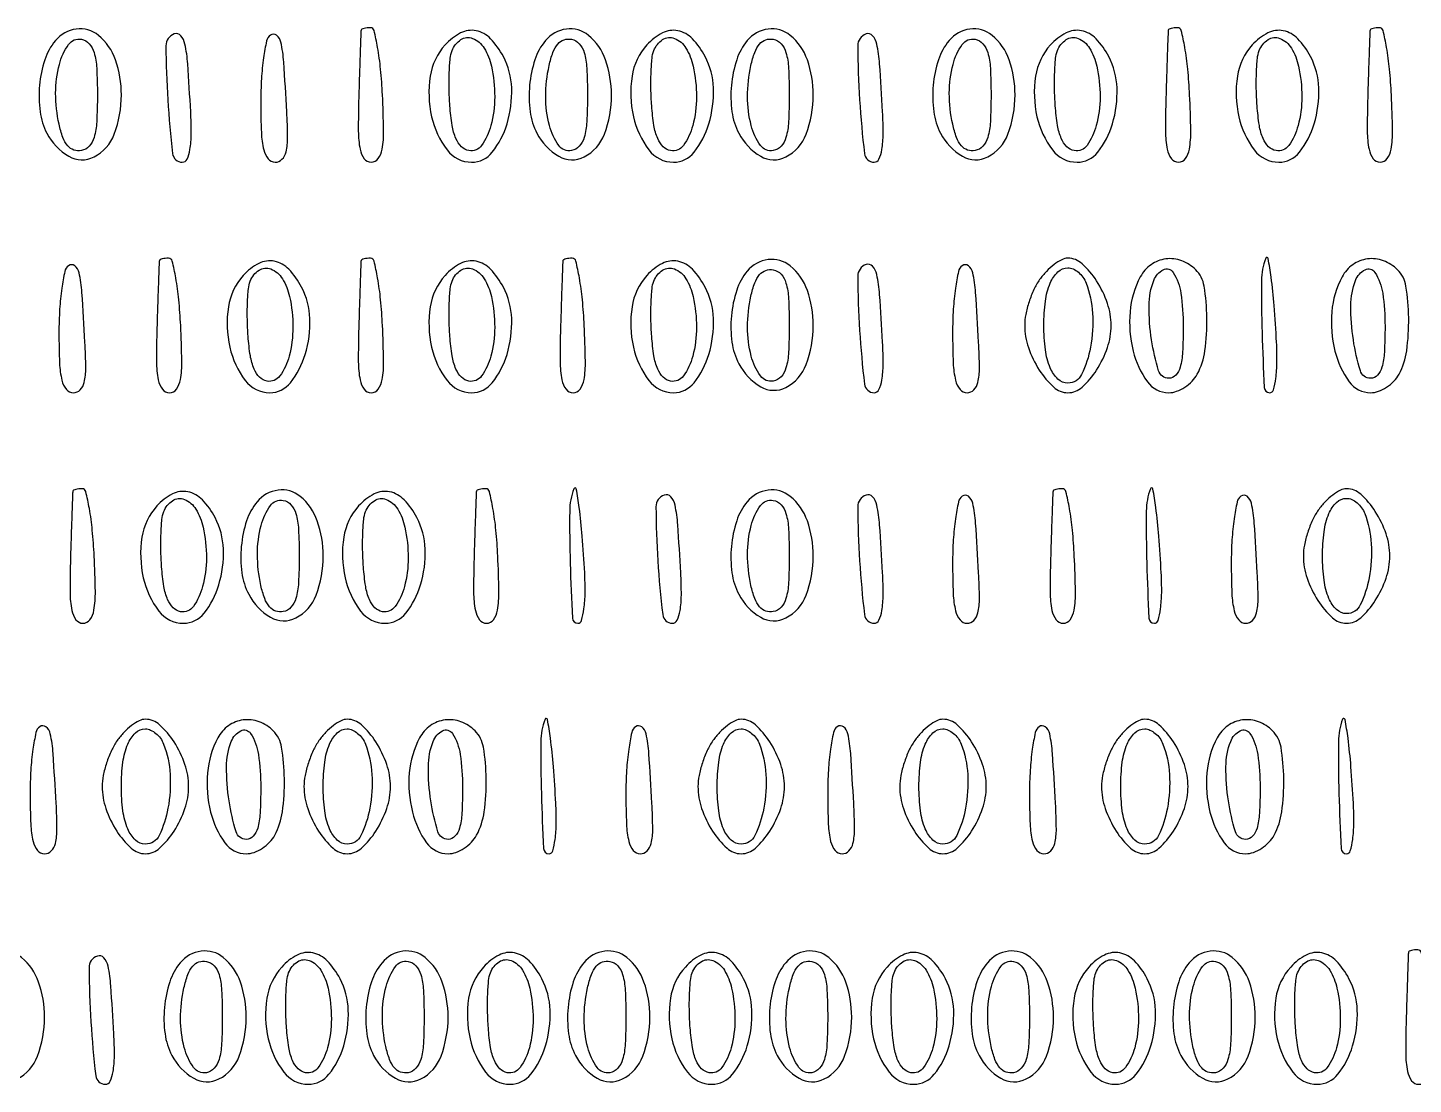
# Model space of a CAD drawing. Extents: x 3 to 461, y 1 to 447.
# Drawn here: x 167.3 to 311.4, y 1 to 111 of the extents above; entities that cross this region are included whole.
import ezdxf

# ---------------------------------------------------------------- set-up
doc = ezdxf.new("R2010")
doc.units = 0

msp = doc.modelspace()

# ---------------------------------------------------------------- linework, layer by layer
for points in [[(170.128383, 109.654692, 0.094502), (169.029005, 107.662605, 0.056296), (168.480181, 105.001153, 0.055896), (168.537255, 102.255785, 0.087426), (169.249263, 100.008858, 0.141095), (171.527863, 97.619235, 0.256504), (174.150066, 97.549324, 0.186428), (176.262851, 99.926188, 0.089745), (177, 104, 0.083882), (176.383884, 107.646661, 0.137736), (174.606715, 110.197571, 0.207897), (172.303572, 110.856354, 0.188878)], [(174.5, 104, -0.012749), (174.428621, 101.201057, -0.057027), (174.159655, 99.585016, -0.114121), (173.64899, 98.663679, -0.163219), (172.841682, 98.208027, -0.130598), (172.06031, 98.262399, -0.134895), (171.420073, 98.69794, -0.089246), (170.910571, 99.573055, -0.033266), (170.512227, 100.944332, -0.053417), (170.157413, 104.172515, -0.065138), (170.543156, 107.185079, -0.089595), (171.507853, 109.254832, -0.294654), (172.841682, 109.791973, -0.163219), (173.64899, 109.336321, -0.114121), (174.159655, 108.414984, -0.057027), (174.428621, 106.798943, -0.012749)], [(182.5, 110.346807, 0.322756), (181.629225, 109.118613, 0.013709), (181.826833, 103.488755, 0.013518), (182.329002, 97.895218, 0.380316), (183.335327, 96.999378, 0.293132), (183.829433, 97.315913, 0.066457), (184.135998, 98.313894, 0.040687), (184.271923, 99.928477, 0.014401), (184.211239, 102.249378, 0.003469), (183.902462, 107.233127, 0.034877), (183.614867, 109.295715, 0.129863), (183.175309, 110.168494, 0.302673)], [(192.5, 110.224355, 0.184699), (192.107947, 109.624161, 0.017745), (191.79375, 107.876306, 0.020716), (191.572865, 105.69568, 0.014882), (191.5, 103.248177, 0.009975), (191.56348, 100.066693, 0.048945), (191.809934, 98.288372, 0.111046), (192.273479, 97.344973, 0.227219), (193, 96.997555, 0.202174), (193.708203, 97.296787, 0.137198), (194.133048, 98.07564, 0.058818), (194.296213, 99.56433, 0.011652), (194.211239, 102.249378, 0.003302), (193.892537, 107.421329, 0.035821), (193.601458, 109.49047, 0.175802), (193.149353, 110.212521, 0.334226)], [(201.948969, 110.75, 0.041225), (201.925395, 110.552751, 0.000213), (201.854482, 108.590464, 0.000953), (201.778922, 106.355126, 0.000604), (201.698969, 103.749453, 0.008385), (201.654197, 100.223465, 0.046603), (201.837795, 98.340736, 0.113805), (202.271336, 97.361997, 0.235737), (203, 96.9972, 0.240193), (203.728644, 97.367617, 0.11645), (204.143782, 98.357314, 0.045576), (204.287215, 100.286166, 0.007631), (204.167941, 103.997747, 0.012277), (203.97449, 106.682188, 0.020043), (203.663779, 108.943088, 0.014965), (203.294937, 110.703073, 0.34652), (202.917941, 111, 0.025607), (202.562603, 110.98179, 0.037541), (202.254655, 110.926563, 0.042043), (202.026543, 110.846759, 0.241769)], [(210.688493, 109.208283, 0.146573), (209.136518, 105.949737, 0.094226), (209.281883, 101.735413, 0.106996), (210.895251, 98.268519, 0.234686), (213.448984, 97, 0.229487), (215.59742, 98.040897, 0.094441), (217.130897, 100.98537, 0.08186), (217.613628, 104.722252, 0.112064), (216.750737, 107.991142, 0.070025), (215.423297, 109.846215, 0.154137), (213.912836, 110.679258, 0.170459), (212.30555, 110.453521, 0.089746)], [(215.5, 107, -0.054125), (215.846857, 103.802643, -0.06511), (215.454802, 100.806647, -0.088961), (214.488179, 98.740628, -0.293799), (213.158318, 98.202959, -0.150415), (212.3844, 98.611687, -0.097019), (211.813491, 99.459076, -0.060694), (211.421332, 100.832132, -0.021306), (211.186912, 102.873031, -0.013057), (211.106103, 104.642233, -0.014399), (211.121982, 106.356317, -0.013886), (211.218065, 107.813788, -0.068308), (211.405527, 108.614404, -0.156254), (212.323686, 109.758186, -0.244706), (213.551104, 109.886804, -0.164407), (214.752888, 108.871529, -0.081989)], [(221.128383, 109.654692, 0.094502), (220.029005, 107.662605, 0.056296), (219.480181, 105.001153, 0.055896), (219.537255, 102.255785, 0.087426), (220.249263, 100.008858, 0.141095), (222.527863, 97.619235, 0.256504), (225.150066, 97.549324, 0.186428), (227.262851, 99.926188, 0.089745), (228, 104, 0.083882), (227.383884, 107.646661, 0.137736), (225.606715, 110.197571, 0.207897), (223.303572, 110.856354, 0.188878)], [(225.5, 104, -0.012749), (225.428621, 101.201057, -0.057027), (225.159655, 99.585016, -0.114121), (224.64899, 98.663679, -0.163219), (223.841682, 98.208027, -0.294654), (222.507853, 98.745168, -0.089595), (221.543156, 100.814921, -0.065138), (221.157413, 103.827485, -0.053417), (221.512227, 107.055668, -0.033266), (221.910571, 108.426945, -0.089246), (222.420073, 109.30206, -0.134895), (223.06031, 109.737601, -0.130598), (223.841682, 109.791973, -0.163219), (224.64899, 109.336321, -0.114121), (225.159655, 108.414984, -0.057027), (225.428621, 106.798943, -0.012749)], [(231.688493, 109.208283, 0.146573), (230.136518, 105.949737, 0.094226), (230.281883, 101.735413, 0.106996), (231.895251, 98.268519, 0.234686), (234.448984, 97, 0.229487), (236.59742, 98.040897, 0.094441), (238.130897, 100.98537, 0.08186), (238.613628, 104.722252, 0.112064), (237.750737, 107.991142, 0.070025), (236.423297, 109.846215, 0.154137), (234.912836, 110.679258, 0.170459), (233.30555, 110.453521, 0.089746)], [(236.5, 107, -0.054125), (236.846857, 103.802643, -0.06511), (236.454802, 100.806647, -0.088961), (235.488179, 98.740628, -0.293799), (234.158318, 98.202959, -0.150415), (233.3844, 98.611687, -0.097019), (232.813491, 99.459076, -0.060694), (232.421332, 100.832132, -0.021306), (232.186912, 102.873031, -0.013057), (232.106103, 104.642233, -0.014399), (232.121982, 106.356317, -0.013886), (232.218065, 107.813788, -0.068308), (232.405527, 108.614404, -0.156254), (233.323686, 109.758186, -0.244706), (234.551104, 109.886804, -0.164407), (235.752888, 108.871529, -0.081989)], [(242.128383, 109.654692, 0.094502), (241.029005, 107.662605, 0.056296), (240.480181, 105.001153, 0.055896), (240.537255, 102.255785, 0.087426), (241.249263, 100.008858, 0.141095), (243.527863, 97.619235, 0.256504), (246.150066, 97.549324, 0.186428), (248.262851, 99.926188, 0.089745), (249, 104, 0.083882), (248.383884, 107.646661, 0.137736), (246.606715, 110.197571, 0.207897), (244.303572, 110.856354, 0.188878)], [(246.5, 104, -0.012749), (246.428621, 101.201057, -0.057027), (246.159655, 99.585016, -0.114121), (245.64899, 98.663679, -0.163219), (244.841682, 98.208027, -0.294654), (243.507853, 98.745168, -0.089595), (242.543156, 100.814921, -0.065138), (242.157413, 103.827485, -0.053417), (242.512227, 107.055668, -0.033266), (242.910571, 108.426945, -0.089246), (243.420073, 109.30206, -0.134895), (244.06031, 109.737601, -0.130598), (244.841682, 109.791973, -0.163219), (245.64899, 109.336321, -0.114121), (246.159655, 108.414984, -0.057027), (246.428621, 106.798943, -0.012749)], [(254.5, 110.346807, 0.322756), (253.629225, 109.118613, 0.013709), (253.826833, 103.488755, 0.013518), (254.329002, 97.895218, 0.380316), (255.335327, 96.999378, 0.293132), (255.829433, 97.315913, 0.066457), (256.135998, 98.313894, 0.040687), (256.271923, 99.928477, 0.014401), (256.211239, 102.249378, 0.003469), (255.902462, 107.233127, 0.034877), (255.614867, 109.295715, 0.129863), (255.175309, 110.168494, 0.302673)], [(263.128383, 109.654692, 0.094502), (262.029005, 107.662605, 0.056296), (261.480181, 105.001153, 0.055896), (261.537255, 102.255785, 0.087426), (262.249263, 100.008858, 0.141095), (264.527863, 97.619235, 0.256504), (267.150066, 97.549324, 0.186428), (269.262851, 99.926188, 0.089745), (270, 104, 0.083882), (269.383884, 107.646661, 0.137736), (267.606715, 110.197571, 0.207897), (265.303572, 110.856354, 0.188878)], [(267.5, 104, -0.012749), (267.428621, 101.201057, -0.057027), (267.159655, 99.585016, -0.114121), (266.64899, 98.663679, -0.163219), (265.841682, 98.208027, -0.130598), (265.06031, 98.262399, -0.134895), (264.420073, 98.69794, -0.089246), (263.910571, 99.573055, -0.033266), (263.512227, 100.944332, -0.053417), (263.157413, 104.172515, -0.065138), (263.543156, 107.185079, -0.089595), (264.507853, 109.254832, -0.294654), (265.841682, 109.791973, -0.163219), (266.64899, 109.336321, -0.114121), (267.159655, 108.414984, -0.057027), (267.428621, 106.798943, -0.012749)], [(273.688493, 109.208283, 0.146573), (272.136518, 105.949737, 0.094226), (272.281883, 101.735413, 0.106996), (273.895251, 98.268519, 0.234686), (276.448984, 97, 0.229487), (278.59742, 98.040897, 0.094441), (280.130897, 100.98537, 0.08186), (280.613628, 104.722252, 0.112064), (279.750737, 107.991142, 0.070025), (278.423297, 109.846215, 0.154137), (276.912836, 110.679258, 0.170459), (275.30555, 110.453521, 0.089746)], [(278.5, 107, -0.054125), (278.846857, 103.802643, -0.06511), (278.454802, 100.806647, -0.088961), (277.488179, 98.740628, -0.293799), (276.158318, 98.202959, -0.150415), (275.3844, 98.611687, -0.097019), (274.813491, 99.459076, -0.060694), (274.421332, 100.832132, -0.021306), (274.186912, 102.873031, -0.013057), (274.106103, 104.642233, -0.014399), (274.121982, 106.356317, -0.013886), (274.218065, 107.813788, -0.068308), (274.405527, 108.614404, -0.156254), (275.323686, 109.758186, -0.244706), (276.551104, 109.886804, -0.164407), (277.752888, 108.871529, -0.081989)], [(285.948969, 110.75, 0.041225), (285.925395, 110.552751, 0.000213), (285.854482, 108.590464, 0.000953), (285.778922, 106.355126, 0.000604), (285.698969, 103.749453, 0.008385), (285.654197, 100.223465, 0.046603), (285.837795, 98.340736, 0.113805), (286.271336, 97.361997, 0.235737), (287, 96.9972, 0.240193), (287.728644, 97.367617, 0.11645), (288.143782, 98.357314, 0.045576), (288.287215, 100.286166, 0.007631), (288.167941, 103.997747, 0.012277), (287.97449, 106.682188, 0.020043), (287.663779, 108.943088, 0.014965), (287.294937, 110.703073, 0.34652), (286.917941, 111, 0.025607), (286.562603, 110.98179, 0.037541), (286.254655, 110.926563, 0.042043), (286.026543, 110.846759, 0.241769)], [(294.688493, 109.208283, 0.146573), (293.136518, 105.949737, 0.094226), (293.281883, 101.735413, 0.106996), (294.895251, 98.268519, 0.234686), (297.448984, 97, 0.229487), (299.59742, 98.040897, 0.094441), (301.130897, 100.98537, 0.08186), (301.613628, 104.722252, 0.112064), (300.750737, 107.991142, 0.070025), (299.423297, 109.846215, 0.154137), (297.912836, 110.679258, 0.170459), (296.30555, 110.453521, 0.089746)], [(299.5, 107, -0.054125), (299.846857, 103.802643, -0.06511), (299.454802, 100.806647, -0.088961), (298.488179, 98.740628, -0.293799), (297.158318, 98.202959, -0.150415), (296.3844, 98.611687, -0.097019), (295.813491, 99.459076, -0.060694), (295.421332, 100.832132, -0.021306), (295.186912, 102.873031, -0.013057), (295.106103, 104.642233, -0.014399), (295.121982, 106.356317, -0.013886), (295.218065, 107.813788, -0.068308), (295.405527, 108.614404, -0.156254), (296.323686, 109.758186, -0.244706), (297.551104, 109.886804, -0.164407), (298.752888, 108.871529, -0.081989)], [(306.948969, 110.75, 0.041225), (306.925395, 110.552751, 0.000213), (306.854482, 108.590464, 0.000953), (306.778922, 106.355126, 0.000604), (306.698969, 103.749453, 0.008385), (306.654197, 100.223465, 0.046603), (306.837795, 98.340736, 0.113805), (307.271336, 97.361997, 0.235737), (308, 96.9972, 0.240193), (308.728644, 97.367617, 0.11645), (309.143782, 98.357314, 0.045576), (309.287215, 100.286166, 0.007631), (309.167941, 103.997747, 0.012277), (308.97449, 106.682188, 0.020043), (308.663779, 108.943088, 0.014965), (308.294937, 110.703073, 0.34652), (307.917941, 111, 0.025607), (307.562603, 110.98179, 0.037541), (307.254655, 110.926563, 0.042043), (307.026543, 110.846759, 0.241769)], [(180.948969, 86.75, 0.041225), (180.925395, 86.552751, 0.000213), (180.854482, 84.590464, 0.000953), (180.778922, 82.355126, 0.000604), (180.698969, 79.749453, 0.008385), (180.654197, 76.223465, 0.046603), (180.837795, 74.340736, 0.113805), (181.271336, 73.361997, 0.235737), (182, 72.9972, 0.240193), (182.728644, 73.367617, 0.11645), (183.143782, 74.357314, 0.045576), (183.287215, 76.286166, 0.007631), (183.167941, 79.997747, 0.012277), (182.97449, 82.682188, 0.020043), (182.663779, 84.943088, 0.014965), (182.294937, 86.703073, 0.34652), (181.917941, 87, 0.025607), (181.562603, 86.98179, 0.037541), (181.254655, 86.926563, 0.042043), (181.026543, 86.846759, 0.241769)], [(189.688493, 85.208283, 0.146573), (188.136518, 81.949737, 0.094226), (188.281883, 77.735413, 0.106996), (189.895251, 74.268519, 0.234686), (192.448984, 73, 0.229487), (194.59742, 74.040897, 0.094441), (196.130897, 76.98537, 0.08186), (196.613628, 80.722252, 0.112064), (195.750737, 83.991142, 0.070025), (194.423297, 85.846215, 0.154137), (192.912836, 86.679258, 0.170459), (191.30555, 86.453521, 0.089746)], [(201.948969, 86.75, 0.041225), (201.925395, 86.552751, 0.000213), (201.854482, 84.590464, 0.000953), (201.778922, 82.355126, 0.000604), (201.698969, 79.749453, 0.008385), (201.654197, 76.223465, 0.046603), (201.837795, 74.340736, 0.113805), (202.271336, 73.361997, 0.235737), (203, 72.9972, 0.240193), (203.728644, 73.367617, 0.11645), (204.143782, 74.357314, 0.045576), (204.287215, 76.286166, 0.007631), (204.167941, 79.997747, 0.012277), (203.97449, 82.682188, 0.020043), (203.663779, 84.943088, 0.014965), (203.294937, 86.703073, 0.34652), (202.917941, 87, 0.025607), (202.562603, 86.98179, 0.037541), (202.254655, 86.926563, 0.042043), (202.026543, 86.846759, 0.241769)], [(210.688493, 85.208283, 0.146573), (209.136518, 81.949737, 0.094226), (209.281883, 77.735413, 0.106996), (210.895251, 74.268519, 0.234686), (213.448984, 73, 0.229487), (215.59742, 74.040897, 0.094441), (217.130897, 76.98537, 0.08186), (217.613628, 80.722252, 0.112064), (216.750737, 83.991142, 0.070025), (215.423297, 85.846215, 0.154137), (213.912836, 86.679258, 0.170459), (212.30555, 86.453521, 0.089746)], [(222.948969, 86.75, 0.041225), (222.925395, 86.552751, 0.000213), (222.854482, 84.590464, 0.000953), (222.778922, 82.355126, 0.000604), (222.698969, 79.749453, 0.008385), (222.654197, 76.223465, 0.046603), (222.837795, 74.340736, 0.113805), (223.271336, 73.361997, 0.235737), (224, 72.9972, 0.240193), (224.728644, 73.367617, 0.11645), (225.143782, 74.357314, 0.045576), (225.287215, 76.286166, 0.007631), (225.167941, 79.997747, 0.012277), (224.97449, 82.682188, 0.020043), (224.663779, 84.943088, 0.014965), (224.294937, 86.703073, 0.34652), (223.917941, 87, 0.025607), (223.562603, 86.98179, 0.037541), (223.254655, 86.926563, 0.042043), (223.026543, 86.846759, 0.241769)], [(231.688493, 85.208283, 0.146573), (230.136518, 81.949737, 0.094226), (230.281883, 77.735413, 0.106996), (231.895251, 74.268519, 0.234686), (234.448984, 73, 0.229487), (236.59742, 74.040897, 0.094441), (238.130897, 76.98537, 0.08186), (238.613628, 80.722252, 0.112064), (237.750737, 83.991142, 0.070025), (236.423297, 85.846215, 0.154137), (234.912836, 86.679258, 0.170459), (233.30555, 86.453521, 0.089746)], [(242.128383, 85.654692, 0.094502), (241.029005, 83.662605, 0.056296), (240.480181, 81.001153, 0.055896), (240.537255, 78.255785, 0.087426), (241.249263, 76.008858, 0.141095), (243.527863, 73.619235, 0.256504), (246.150066, 73.549324, 0.186428), (248.262851, 75.926188, 0.089745), (249, 80, 0.083882), (248.383884, 83.646661, 0.137736), (246.606715, 86.197571, 0.207897), (244.303572, 86.856354, 0.188878)], [(272.556704, 84.777494, 0.044665), (271.960362, 83.740155, 0.029378), (271.457282, 82.457321, 0.029541), (271.112573, 81.139961, 0.049256), (271, 80, 0.08296), (271.384051, 77.701247, 0.060137), (272.517914, 75.361199, 0.064438), (274.022747, 73.574726, 0.187674), (275.5, 73, 0.187674), (276.977253, 73.574726, 0.064438), (278.482086, 75.361199, 0.060137), (279.615949, 77.701247, 0.08296), (280, 80, 0.08296), (279.615949, 82.298753, 0.060137), (278.482086, 84.638801, 0.064438), (276.977253, 86.425274, 0.187674), (275.5, 87, 0.118749), (274.858798, 86.845537, 0.043522), (274.063438, 86.347139, 0.040112), (273.254788, 85.627905, 0.038184)], [(283.035184, 85.065741, 0.102467), (281.961603, 81.430656, 0.081153), (282.285668, 77.336995, 0.096792), (283.767299, 74.139596, 0.240451), (286, 73, 0.087112), (286.814841, 73.14305, 0.057687), (287.666888, 73.568188, 0.056109), (288.425485, 74.194495, 0.069395), (288.964816, 74.934259, 0.089), (289.755213, 77.369292, 0.037893), (289.963495, 80.803088, 0.036114), (289.675941, 84.08613, 0.157748), (288.8, 85.8, 0.10819), (287.338635, 86.736392, 0.120833), (285.679399, 86.926055, 0.123406), (284.146845, 86.32765, 0.115908)], [(296.085151, 87, 0.087437), (295.651789, 84.669279, 0.009757), (295.706602, 79.246725, 0.004642), (295.928602, 73.543378, 0.400147), (296.5, 72.998831, 0.336411), (296.886905, 73.292325, 0.034554), (297.13417, 74.489231, 0.030884), (297.256808, 76.168701, 0.016523), (297.211239, 78.249378, 0.005952), (296.955966, 82.062615, 0.012309), (296.647873, 85.032599, 0.015502), (296.335815, 86.978859, 0.757581)], [(304.035184, 85.065741, 0.102467), (302.961603, 81.430656, 0.081153), (303.285668, 77.336995, 0.096792), (304.767299, 74.139596, 0.240451), (307, 73, 0.087112), (307.814841, 73.14305, 0.057687), (308.666888, 73.568188, 0.056109), (309.425485, 74.194495, 0.069395), (309.964816, 74.934259, 0.089), (310.755213, 77.369292, 0.037893), (310.963495, 80.803088, 0.036114), (310.675941, 84.08613, 0.157748), (309.8, 85.8, 0.10819), (308.338635, 86.736392, 0.120833), (306.679399, 86.926055, 0.123406), (305.146845, 86.32765, 0.115908)], [(171.5, 86.224355, 0.184699), (171.107947, 85.624161, 0.017745), (170.79375, 83.876306, 0.020716), (170.572865, 81.69568, 0.014882), (170.5, 79.248177, 0.009975), (170.56348, 76.066693, 0.048945), (170.809934, 74.288372, 0.111046), (171.273479, 73.344973, 0.227219), (172, 72.997555, 0.202174), (172.708203, 73.296787, 0.137198), (173.133048, 74.07564, 0.058818), (173.296213, 75.56433, 0.011652), (173.211239, 78.249378, 0.003302), (172.892537, 83.421329, 0.035821), (172.601458, 85.49047, 0.175802), (172.149353, 86.212521, 0.334226)], [(194.5, 83, -0.054125), (194.846857, 79.802643, -0.06511), (194.454802, 76.806647, -0.088961), (193.488179, 74.740628, -0.293799), (192.158318, 74.202959, -0.150415), (191.3844, 74.611687, -0.097019), (190.813491, 75.459076, -0.060694), (190.421332, 76.832132, -0.021306), (190.186912, 78.873031, -0.013057), (190.106103, 80.642233, -0.014399), (190.121982, 82.356317, -0.013886), (190.218065, 83.813788, -0.068308), (190.405527, 84.614404, -0.156254), (191.323686, 85.758186, -0.244706), (192.551104, 85.886804, -0.164407), (193.752888, 84.871529, -0.081989)], [(215.5, 83, -0.054125), (215.846857, 79.802643, -0.06511), (215.454802, 76.806647, -0.088961), (214.488179, 74.740628, -0.293799), (213.158318, 74.202959, -0.150415), (212.3844, 74.611687, -0.097019), (211.813491, 75.459076, -0.060694), (211.421332, 76.832132, -0.021306), (211.186912, 78.873031, -0.013057), (211.106103, 80.642233, -0.014399), (211.121982, 82.356317, -0.013886), (211.218065, 83.813788, -0.068308), (211.405527, 84.614404, -0.156254), (212.323686, 85.758186, -0.244706), (213.551104, 85.886804, -0.164407), (214.752888, 84.871529, -0.081989)], [(236.5, 83, -0.054125), (236.846857, 79.802643, -0.06511), (236.454802, 76.806647, -0.088961), (235.488179, 74.740628, -0.293799), (234.158318, 74.202959, -0.150415), (233.3844, 74.611687, -0.097019), (232.813491, 75.459076, -0.060694), (232.421332, 76.832132, -0.021306), (232.186912, 78.873031, -0.013057), (232.106103, 80.642233, -0.014399), (232.121982, 82.356317, -0.013886), (232.218065, 83.813788, -0.068308), (232.405527, 84.614404, -0.156254), (233.323686, 85.758186, -0.244706), (234.551104, 85.886804, -0.164407), (235.752888, 84.871529, -0.081989)], [(246.5, 80, -0.012749), (246.428621, 77.201057, -0.057027), (246.159655, 75.585016, -0.114121), (245.64899, 74.663679, -0.163219), (244.841682, 74.208027, -0.294654), (243.507853, 74.745168, -0.089595), (242.543156, 76.814921, -0.065138), (242.157413, 79.827485, -0.053417), (242.512227, 83.055668, -0.033266), (242.910571, 84.426945, -0.089246), (243.420073, 85.30206, -0.134895), (244.06031, 85.737601, -0.130598), (244.841682, 85.791973, -0.163219), (245.64899, 85.336321, -0.114121), (246.159655, 84.414984, -0.057027), (246.428621, 82.798943, -0.012749)], [(254.5, 86.346807, 0.322756), (253.629225, 85.118613, 0.013709), (253.826833, 79.488755, 0.013518), (254.329002, 73.895218, 0.380316), (255.335327, 72.999378, 0.293132), (255.829433, 73.315913, 0.066457), (256.135998, 74.313894, 0.040687), (256.271923, 75.928477, 0.014401), (256.211239, 78.249378, 0.003469), (255.902462, 83.233127, 0.034877), (255.614867, 85.295715, 0.129863), (255.175309, 86.168494, 0.302673)], [(264.5, 86.224355, 0.184699), (264.107947, 85.624161, 0.017745), (263.79375, 83.876306, 0.020716), (263.572865, 81.69568, 0.014882), (263.5, 79.248177, 0.009975), (263.56348, 76.066693, 0.048945), (263.809934, 74.288372, 0.111046), (264.273479, 73.344973, 0.227219), (265, 72.997555, 0.202174), (265.708203, 73.296787, 0.137198), (266.133048, 74.07564, 0.058818), (266.296213, 75.56433, 0.011652), (266.211239, 78.249378, 0.003302), (265.892537, 83.421329, 0.035821), (265.601458, 85.49047, 0.175802), (265.149353, 86.212521, 0.334226)], [(277.393011, 84.418213, -0.077848), (278.067957, 81.267426, -0.058914), (277.848321, 77.732228, -0.066921), (276.930747, 74.900765, -0.288574), (275.5, 74, -0.193661), (274.457969, 74.419329, -0.103071), (273.660311, 75.584745, -0.067458), (273.15885, 77.469182, -0.031352), (273, 80, -0.031352), (273.15885, 82.530818, -0.067458), (273.660311, 84.415255, -0.103071), (274.457969, 85.580671, -0.193661), (275.5, 86, -0.108103), (276.036953, 85.882535, -0.066431), (276.586556, 85.53535, -0.061865), (277.064978, 85.022986, -0.065386)], [(287.5, 79.916667, -0.012409), (287.432981, 77.216686, -0.055186), (287.180769, 75.652778, -0.119089), (286.714204, 74.813188, -0.209622), (286, 74.5, -0.330718), (284.93144, 75.293583, -0.035307), (284.205859, 78.498684, -0.039267), (283.943035, 82.065474, -0.090614), (284.437438, 84.697562, -0.183417), (285.423445, 85.801104, -0.387822), (286.444309, 85.528284, -0.10731), (287.255965, 83.344995, -0.035546)], [(308.5, 79.916667, -0.012409), (308.432981, 77.216686, -0.055186), (308.180769, 75.652778, -0.119089), (307.714204, 74.813188, -0.209622), (307, 74.5, -0.330718), (305.93144, 75.293583, -0.035307), (305.205859, 78.498684, -0.039267), (304.943035, 82.065474, -0.090614), (305.437438, 84.697562, -0.183417), (306.423445, 85.801104, -0.387822), (307.444309, 85.528284, -0.10731), (308.255965, 83.344995, -0.035546)], [(171.948969, 62.75, 0.041225), (171.925395, 62.552751, 0.000213), (171.854482, 60.590464, 0.000953), (171.778922, 58.355126, 0.000604), (171.698969, 55.749453, 0.008385), (171.654197, 52.223465, 0.046603), (171.837795, 50.340736, 0.113805), (172.271336, 49.361997, 0.235737), (173, 48.9972, 0.240193), (173.728644, 49.367617, 0.11645), (174.143782, 50.357314, 0.045576), (174.287215, 52.286166, 0.007631), (174.167941, 55.997747, 0.012277), (173.97449, 58.682188, 0.020043), (173.663779, 60.943088, 0.014965), (173.294937, 62.703073, 0.34652), (172.917941, 63, 0.025607), (172.562603, 62.98179, 0.037541), (172.254655, 62.926563, 0.042043), (172.026543, 62.846759, 0.241769)], [(180.688493, 61.208283, 0.146573), (179.136518, 57.949737, 0.094226), (179.281883, 53.735413, 0.106996), (180.895251, 50.268519, 0.234686), (183.448984, 49, 0.229487), (185.59742, 50.040897, 0.094441), (187.130897, 52.98537, 0.08186), (187.613628, 56.722252, 0.112064), (186.750737, 59.991142, 0.070025), (185.423297, 61.846215, 0.154137), (183.912836, 62.679258, 0.170459), (182.30555, 62.453521, 0.089746)], [(191.128383, 61.654692, 0.094502), (190.029005, 59.662605, 0.056296), (189.480181, 57.001153, 0.055896), (189.537255, 54.255785, 0.087426), (190.249263, 52.008858, 0.141095), (192.527863, 49.619235, 0.256504), (195.150066, 49.549324, 0.186428), (197.262851, 51.926188, 0.089745), (198, 56, 0.083882), (197.383884, 59.646661, 0.137736), (195.606715, 62.197571, 0.207897), (193.303572, 62.856354, 0.188878)], [(201.688493, 61.208283, 0.146573), (200.136518, 57.949737, 0.094226), (200.281883, 53.735413, 0.106996), (201.895251, 50.268519, 0.234686), (204.448984, 49, 0.229487), (206.59742, 50.040897, 0.094441), (208.130897, 52.98537, 0.08186), (208.613628, 56.722252, 0.112064), (207.750737, 59.991142, 0.070025), (206.423297, 61.846215, 0.154137), (204.912836, 62.679258, 0.170459), (203.30555, 62.453521, 0.089746)], [(213.948969, 62.75, 0.041225), (213.925395, 62.552751, 0.000213), (213.854482, 60.590464, 0.000953), (213.778922, 58.355126, 0.000604), (213.698969, 55.749453, 0.008385), (213.654197, 52.223465, 0.046603), (213.837795, 50.340736, 0.113805), (214.271336, 49.361997, 0.235737), (215, 48.9972, 0.240193), (215.728644, 49.367617, 0.11645), (216.143782, 50.357314, 0.045576), (216.287215, 52.286166, 0.007631), (216.167941, 55.997747, 0.012277), (215.97449, 58.682188, 0.020043), (215.663779, 60.943088, 0.014965), (215.294937, 62.703073, 0.34652), (214.917941, 63, 0.025607), (214.562603, 62.98179, 0.037541), (214.254655, 62.926563, 0.042043), (214.026543, 62.846759, 0.241769)], [(224.085151, 63, 0.087437), (223.651789, 60.669279, 0.009757), (223.706602, 55.246725, 0.004642), (223.928602, 49.543378, 0.400147), (224.5, 48.998831, 0.336411), (224.886905, 49.292325, 0.034554), (225.13417, 50.489231, 0.030884), (225.256808, 52.168701, 0.016523), (225.211239, 54.249378, 0.005952), (224.955966, 58.062615, 0.012309), (224.647873, 61.032599, 0.015502), (224.335815, 62.978859, 0.757581)], [(233.5, 62.346807, 0.322756), (232.629225, 61.118613, 0.013709), (232.826833, 55.488755, 0.013518), (233.329002, 49.895218, 0.380316), (234.335327, 48.999378, 0.293132), (234.829433, 49.315913, 0.066457), (235.135998, 50.313894, 0.040687), (235.271923, 51.928477, 0.014401), (235.211239, 54.249378, 0.003469), (234.902462, 59.233127, 0.034877), (234.614867, 61.295715, 0.129863), (234.175309, 62.168494, 0.302673)], [(242.128383, 61.654692, 0.094502), (241.029005, 59.662605, 0.056296), (240.480181, 57.001153, 0.055896), (240.537255, 54.255785, 0.087426), (241.249263, 52.008858, 0.141095), (243.527863, 49.619235, 0.256504), (246.150066, 49.549324, 0.186428), (248.262851, 51.926188, 0.089745), (249, 56, 0.083882), (248.383884, 59.646661, 0.137736), (246.606715, 62.197571, 0.207897), (244.303572, 62.856354, 0.188878)], [(254.5, 62.346807, 0.322756), (253.629225, 61.118613, 0.013709), (253.826833, 55.488755, 0.013518), (254.329002, 49.895218, 0.380316), (255.335327, 48.999378, 0.293132), (255.829433, 49.315913, 0.066457), (256.135998, 50.313894, 0.040687), (256.271923, 51.928477, 0.014401), (256.211239, 54.249378, 0.003469), (255.902462, 59.233127, 0.034877), (255.614867, 61.295715, 0.129863), (255.175309, 62.168494, 0.302673)], [(264.5, 62.224355, 0.184699), (264.107947, 61.624161, 0.017745), (263.79375, 59.876306, 0.020716), (263.572865, 57.69568, 0.014882), (263.5, 55.248177, 0.009975), (263.56348, 52.066693, 0.048945), (263.809934, 50.288372, 0.111046), (264.273479, 49.344973, 0.227219), (265, 48.997555, 0.202174), (265.708203, 49.296787, 0.137198), (266.133048, 50.07564, 0.058818), (266.296213, 51.56433, 0.011652), (266.211239, 54.249378, 0.003302), (265.892537, 59.421329, 0.035821), (265.601458, 61.49047, 0.175802), (265.149353, 62.212521, 0.334226)], [(273.948969, 62.75, 0.041225), (273.925395, 62.552751, 0.000213), (273.854482, 60.590464, 0.000953), (273.778922, 58.355126, 0.000604), (273.698969, 55.749453, 0.008385), (273.654197, 52.223465, 0.046603), (273.837795, 50.340736, 0.113805), (274.271336, 49.361997, 0.235737), (275, 48.9972, 0.240193), (275.728644, 49.367617, 0.11645), (276.143782, 50.357314, 0.045576), (276.287215, 52.286166, 0.007631), (276.167941, 55.997747, 0.012277), (275.97449, 58.682188, 0.020043), (275.663779, 60.943088, 0.014965), (275.294937, 62.703073, 0.34652), (274.917941, 63, 0.025607), (274.562603, 62.98179, 0.037541), (274.254655, 62.926563, 0.042043), (274.026543, 62.846759, 0.241769)], [(284.085151, 63, 0.087437), (283.651789, 60.669279, 0.009757), (283.706602, 55.246725, 0.004642), (283.928602, 49.543378, 0.400147), (284.5, 48.998831, 0.336411), (284.886905, 49.292325, 0.034554), (285.13417, 50.489231, 0.030884), (285.256808, 52.168701, 0.016523), (285.211239, 54.249378, 0.005952), (284.955966, 58.062615, 0.012309), (284.647873, 61.032599, 0.015502), (284.335815, 62.978859, 0.757581)], [(293.5, 62.224355, 0.184699), (293.107947, 61.624161, 0.017745), (292.79375, 59.876306, 0.020716), (292.572865, 57.69568, 0.014882), (292.5, 55.248177, 0.009975), (292.56348, 52.066693, 0.048945), (292.809934, 50.288372, 0.111046), (293.273479, 49.344973, 0.227219), (294, 48.997555, 0.202174), (294.708203, 49.296787, 0.137198), (295.133048, 50.07564, 0.058818), (295.296213, 51.56433, 0.011652), (295.211239, 54.249378, 0.003302), (294.892537, 59.421329, 0.035821), (294.601458, 61.49047, 0.175802), (294.149353, 62.212521, 0.334226)], [(301.556704, 60.777494, 0.044665), (300.960362, 59.740155, 0.029378), (300.457282, 58.457321, 0.029541), (300.112573, 57.139961, 0.049256), (300, 56, 0.08296), (300.384051, 53.701247, 0.060137), (301.517914, 51.361199, 0.064438), (303.022747, 49.574726, 0.187674), (304.5, 49, 0.187674), (305.977253, 49.574726, 0.064438), (307.482086, 51.361199, 0.060137), (308.615949, 53.701247, 0.08296), (309, 56, 0.08296), (308.615949, 58.298753, 0.060137), (307.482086, 60.638801, 0.064438), (305.977253, 62.425274, 0.187674), (304.5, 63, 0.118749), (303.858798, 62.845537, 0.043522), (303.063438, 62.347139, 0.040112), (302.254788, 61.627905, 0.038184)], [(185.5, 59, -0.054125), (185.846857, 55.802643, -0.06511), (185.454802, 52.806647, -0.088961), (184.488179, 50.740628, -0.293799), (183.158318, 50.202959, -0.150415), (182.3844, 50.611687, -0.097019), (181.813491, 51.459076, -0.060694), (181.421332, 52.832132, -0.021306), (181.186912, 54.873031, -0.013057), (181.106103, 56.642233, -0.014399), (181.121982, 58.356317, -0.013886), (181.218065, 59.813788, -0.068308), (181.405527, 60.614404, -0.156254), (182.323686, 61.758186, -0.244706), (183.551104, 61.886804, -0.164407), (184.752888, 60.871529, -0.081989)], [(195.5, 56, -0.012749), (195.428621, 53.201057, -0.057027), (195.159655, 51.585016, -0.114121), (194.64899, 50.663679, -0.163219), (193.841682, 50.208027, -0.130598), (193.06031, 50.262399, -0.134895), (192.420073, 50.69794, -0.089246), (191.910571, 51.573055, -0.033266), (191.512227, 52.944332, -0.053417), (191.157413, 56.172515, -0.065138), (191.543156, 59.185079, -0.089595), (192.507853, 61.254832, -0.294654), (193.841682, 61.791973, -0.163219), (194.64899, 61.336321, -0.114121), (195.159655, 60.414984, -0.057027), (195.428621, 58.798943, -0.012749)], [(206.5, 59, -0.054125), (206.846857, 55.802643, -0.06511), (206.454802, 52.806647, -0.088961), (205.488179, 50.740628, -0.293799), (204.158318, 50.202959, -0.150415), (203.3844, 50.611687, -0.097019), (202.813491, 51.459076, -0.060694), (202.421332, 52.832132, -0.021306), (202.186912, 54.873031, -0.013057), (202.106103, 56.642233, -0.014399), (202.121982, 58.356317, -0.013886), (202.218065, 59.813788, -0.068308), (202.405527, 60.614404, -0.156254), (203.323686, 61.758186, -0.244706), (204.551104, 61.886804, -0.164407), (205.752888, 60.871529, -0.081989)], [(246.5, 56, -0.012749), (246.428621, 53.201057, -0.057027), (246.159655, 51.585016, -0.114121), (245.64899, 50.663679, -0.163219), (244.841682, 50.208027, -0.130598), (244.06031, 50.262399, -0.134895), (243.420073, 50.69794, -0.089246), (242.910571, 51.573055, -0.033266), (242.512227, 52.944332, -0.053417), (242.157413, 56.172515, -0.065138), (242.543156, 59.185079, -0.089595), (243.507853, 61.254832, -0.294654), (244.841682, 61.791973, -0.163219), (245.64899, 61.336321, -0.114121), (246.159655, 60.414984, -0.057027), (246.428621, 58.798943, -0.012749)], [(306.393011, 60.418213, -0.077848), (307.067957, 57.267426, -0.058914), (306.848321, 53.732228, -0.066921), (305.930747, 50.900765, -0.288574), (304.5, 50, -0.193661), (303.457969, 50.419329, -0.103071), (302.660311, 51.584745, -0.067458), (302.15885, 53.469182, -0.031352), (302, 56, -0.031352), (302.15885, 58.530818, -0.067458), (302.660311, 60.415255, -0.103071), (303.457969, 61.580671, -0.193661), (304.5, 62, -0.108103), (305.036953, 61.882535, -0.066431), (305.586556, 61.53535, -0.061865), (306.064978, 61.022986, -0.065386)], [(176.556704, 36.777494, 0.044665), (175.960362, 35.740155, 0.029378), (175.457282, 34.457321, 0.029541), (175.112573, 33.139961, 0.049256), (175, 32, 0.08296), (175.384051, 29.701247, 0.060137), (176.517914, 27.361199, 0.064438), (178.022747, 25.574726, 0.187674), (179.5, 25, 0.187674), (180.977253, 25.574726, 0.064438), (182.482086, 27.361199, 0.060137), (183.615949, 29.701247, 0.08296), (184, 32, 0.08296), (183.615949, 34.298753, 0.060137), (182.482086, 36.638801, 0.064438), (180.977253, 38.425274, 0.187674), (179.5, 39, 0.118749), (178.858798, 38.845537, 0.043522), (178.063438, 38.347139, 0.040112), (177.254788, 37.627905, 0.038184)], [(187.035184, 37.065741, 0.102467), (185.961603, 33.430656, 0.081153), (186.285668, 29.336995, 0.096792), (187.767299, 26.139596, 0.240451), (190, 25, 0.087112), (190.814841, 25.14305, 0.057687), (191.666888, 25.568188, 0.056109), (192.425485, 26.194495, 0.069395), (192.964816, 26.934259, 0.089), (193.755213, 29.369292, 0.037893), (193.963495, 32.803088, 0.036114), (193.675941, 36.08613, 0.157748), (192.8, 37.8, 0.10819), (191.338635, 38.736392, 0.120833), (189.679399, 38.926055, 0.123406), (188.146845, 38.32765, 0.115908)], [(197.556704, 36.777494, 0.044665), (196.960362, 35.740155, 0.029378), (196.457282, 34.457321, 0.029541), (196.112573, 33.139961, 0.049256), (196, 32, 0.08296), (196.384051, 29.701247, 0.060137), (197.517914, 27.361199, 0.064438), (199.022747, 25.574726, 0.187674), (200.5, 25, 0.187674), (201.977253, 25.574726, 0.064438), (203.482086, 27.361199, 0.060137), (204.615949, 29.701247, 0.08296), (205, 32, 0.08296), (204.615949, 34.298753, 0.060137), (203.482086, 36.638801, 0.064438), (201.977253, 38.425274, 0.187674), (200.5, 39, 0.118749), (199.858798, 38.845537, 0.043522), (199.063438, 38.347139, 0.040112), (198.254788, 37.627905, 0.038184)], [(208.035184, 37.065741, 0.102467), (206.961603, 33.430656, 0.081153), (207.285668, 29.336995, 0.096792), (208.767299, 26.139596, 0.240451), (211, 25, 0.087112), (211.814841, 25.14305, 0.057687), (212.666888, 25.568188, 0.056109), (213.425485, 26.194495, 0.069395), (213.964816, 26.934259, 0.089), (214.755213, 29.369292, 0.037893), (214.963495, 32.803088, 0.036114), (214.675941, 36.08613, 0.157748), (213.8, 37.8, 0.10819), (212.338635, 38.736392, 0.120833), (210.679399, 38.926055, 0.123406), (209.146845, 38.32765, 0.115908)], [(221.085151, 39, 0.087437), (220.651789, 36.669279, 0.009757), (220.706602, 31.246725, 0.004642), (220.928602, 25.543378, 0.400147), (221.5, 24.998831, 0.336411), (221.886905, 25.292325, 0.034554), (222.13417, 26.489231, 0.030884), (222.256808, 28.168701, 0.016523), (222.211239, 30.249378, 0.005952), (221.955966, 34.062615, 0.012309), (221.647873, 37.032599, 0.015502), (221.335815, 38.978859, 0.757581)], [(238.556704, 36.777494, 0.044665), (237.960362, 35.740155, 0.029378), (237.457282, 34.457321, 0.029541), (237.112573, 33.139961, 0.049256), (237, 32, 0.08296), (237.384051, 29.701247, 0.060137), (238.517914, 27.361199, 0.064438), (240.022747, 25.574726, 0.187674), (241.5, 25, 0.187674), (242.977253, 25.574726, 0.064438), (244.482086, 27.361199, 0.060137), (245.615949, 29.701247, 0.08296), (246, 32, 0.08296), (245.615949, 34.298753, 0.060137), (244.482086, 36.638801, 0.064438), (242.977253, 38.425274, 0.187674), (241.5, 39, 0.118749), (240.858798, 38.845537, 0.043522), (240.063438, 38.347139, 0.040112), (239.254788, 37.627905, 0.038184)], [(259.556704, 36.777494, 0.044665), (258.960362, 35.740155, 0.029378), (258.457282, 34.457321, 0.029541), (258.112573, 33.139961, 0.049256), (258, 32, 0.08296), (258.384051, 29.701247, 0.060137), (259.517914, 27.361199, 0.064438), (261.022747, 25.574726, 0.187674), (262.5, 25, 0.187674), (263.977253, 25.574726, 0.064438), (265.482086, 27.361199, 0.060137), (266.615949, 29.701247, 0.08296), (267, 32, 0.08296), (266.615949, 34.298753, 0.060137), (265.482086, 36.638801, 0.064438), (263.977253, 38.425274, 0.187674), (262.5, 39, 0.118749), (261.858798, 38.845537, 0.043522), (261.063438, 38.347139, 0.040112), (260.254788, 37.627905, 0.038184)], [(280.556704, 36.777494, 0.044665), (279.960362, 35.740155, 0.029378), (279.457282, 34.457321, 0.029541), (279.112573, 33.139961, 0.049256), (279, 32, 0.08296), (279.384051, 29.701247, 0.060137), (280.517914, 27.361199, 0.064438), (282.022747, 25.574726, 0.187674), (283.5, 25, 0.187674), (284.977253, 25.574726, 0.064438), (286.482086, 27.361199, 0.060137), (287.615949, 29.701247, 0.08296), (288, 32, 0.08296), (287.615949, 34.298753, 0.060137), (286.482086, 36.638801, 0.064438), (284.977253, 38.425274, 0.187674), (283.5, 39, 0.118749), (282.858798, 38.845537, 0.043522), (282.063438, 38.347139, 0.040112), (281.254788, 37.627905, 0.038184)], [(291.035184, 37.065741, 0.102467), (289.961603, 33.430656, 0.081153), (290.285668, 29.336995, 0.096792), (291.767299, 26.139596, 0.240451), (294, 25, 0.087112), (294.814841, 25.14305, 0.057687), (295.666888, 25.568188, 0.056109), (296.425485, 26.194495, 0.069395), (296.964816, 26.934259, 0.089), (297.755213, 29.369292, 0.037893), (297.963495, 32.803088, 0.036114), (297.675941, 36.08613, 0.157748), (296.8, 37.8, 0.10819), (295.338635, 38.736392, 0.120833), (293.679399, 38.926055, 0.123406), (292.146845, 38.32765, 0.115908)], [(304.085151, 39, 0.087437), (303.651789, 36.669279, 0.009757), (303.706602, 31.246725, 0.004642), (303.928602, 25.543378, 0.400147), (304.5, 24.998831, 0.336411), (304.886905, 25.292325, 0.034554), (305.13417, 26.489231, 0.030884), (305.256808, 28.168701, 0.016523), (305.211239, 30.249378, 0.005952), (304.955966, 34.062615, 0.012309), (304.647873, 37.032599, 0.015502), (304.335815, 38.978859, 0.757581)], [(168.5, 38.224355, 0.184699), (168.107947, 37.624161, 0.017745), (167.79375, 35.876306, 0.020716), (167.572865, 33.69568, 0.014882), (167.5, 31.248177, 0.009975), (167.56348, 28.066693, 0.048945), (167.809934, 26.288372, 0.111046), (168.273479, 25.344973, 0.227219), (169, 24.997555, 0.202174), (169.708203, 25.296787, 0.137198), (170.133048, 26.07564, 0.058818), (170.296213, 27.56433, 0.011652), (170.211239, 30.249378, 0.003302), (169.892537, 35.421329, 0.035821), (169.601458, 37.49047, 0.175802), (169.149353, 38.212521, 0.334226)], [(181.393011, 36.418213, -0.077848), (182.067957, 33.267426, -0.058914), (181.848321, 29.732228, -0.066921), (180.930747, 26.900765, -0.288574), (179.5, 26, -0.193661), (178.457969, 26.419329, -0.103071), (177.660311, 27.584745, -0.067458), (177.15885, 29.469182, -0.031352), (177, 32, -0.031352), (177.15885, 34.530818, -0.067458), (177.660311, 36.415255, -0.103071), (178.457969, 37.580671, -0.193661), (179.5, 38, -0.108103), (180.036953, 37.882535, -0.066431), (180.586556, 37.53535, -0.061865), (181.064978, 37.022986, -0.065386)], [(191.5, 31.916667, -0.012409), (191.432981, 29.216686, -0.055186), (191.180769, 27.652778, -0.119089), (190.714204, 26.813188, -0.209622), (190, 26.5, -0.330718), (188.93144, 27.293583, -0.035307), (188.205859, 30.498684, -0.039267), (187.943035, 34.065474, -0.090614), (188.437438, 36.697562, -0.183417), (189.423445, 37.801104, -0.387822), (190.444309, 37.528284, -0.10731), (191.255965, 35.344995, -0.035546)], [(202.393011, 36.418213, -0.077848), (203.067957, 33.267426, -0.058914), (202.848321, 29.732228, -0.066921), (201.930747, 26.900765, -0.288574), (200.5, 26, -0.193661), (199.457969, 26.419329, -0.103071), (198.660311, 27.584745, -0.067458), (198.15885, 29.469182, -0.031352), (198, 32, -0.031352), (198.15885, 34.530818, -0.067458), (198.660311, 36.415255, -0.103071), (199.457969, 37.580671, -0.193661), (200.5, 38, -0.108103), (201.036953, 37.882535, -0.066431), (201.586556, 37.53535, -0.061865), (202.064978, 37.022986, -0.065386)], [(212.5, 31.916667, -0.012409), (212.432981, 29.216686, -0.055186), (212.180769, 27.652778, -0.119089), (211.714204, 26.813188, -0.209622), (211, 26.5, -0.330718), (209.93144, 27.293583, -0.035307), (209.205859, 30.498684, -0.039267), (208.943035, 34.065474, -0.090614), (209.437438, 36.697562, -0.183417), (210.423445, 37.801104, -0.387822), (211.444309, 37.528284, -0.10731), (212.255965, 35.344995, -0.035546)], [(230.5, 38.224355, 0.184699), (230.107947, 37.624161, 0.017745), (229.79375, 35.876306, 0.020716), (229.572865, 33.69568, 0.014882), (229.5, 31.248177, 0.009975), (229.56348, 28.066693, 0.048945), (229.809934, 26.288372, 0.111046), (230.273479, 25.344973, 0.227219), (231, 24.997555, 0.202174), (231.708203, 25.296787, 0.137198), (232.133048, 26.07564, 0.058818), (232.296213, 27.56433, 0.011652), (232.211239, 30.249378, 0.003302), (231.892537, 35.421329, 0.035821), (231.601458, 37.49047, 0.175802), (231.149353, 38.212521, 0.334226)], [(243.393011, 36.418213, -0.077848), (244.067957, 33.267426, -0.058914), (243.848321, 29.732228, -0.066921), (242.930747, 26.900765, -0.288574), (241.5, 26, -0.193661), (240.457969, 26.419329, -0.103071), (239.660311, 27.584745, -0.067458), (239.15885, 29.469182, -0.031352), (239, 32, -0.031352), (239.15885, 34.530818, -0.067458), (239.660311, 36.415255, -0.103071), (240.457969, 37.580671, -0.193661), (241.5, 38, -0.108103), (242.036953, 37.882535, -0.066431), (242.586556, 37.53535, -0.061865), (243.064978, 37.022986, -0.065386)], [(251.5, 38.224355, 0.184699), (251.107947, 37.624161, 0.017745), (250.79375, 35.876306, 0.020716), (250.572865, 33.69568, 0.014882), (250.5, 31.248177, 0.009975), (250.56348, 28.066693, 0.048945), (250.809934, 26.288372, 0.111046), (251.273479, 25.344973, 0.227219), (252, 24.997555, 0.202174), (252.708203, 25.296787, 0.137198), (253.133048, 26.07564, 0.058818), (253.296213, 27.56433, 0.011652), (253.211239, 30.249378, 0.003302), (252.892537, 35.421329, 0.035821), (252.601458, 37.49047, 0.175802), (252.149353, 38.212521, 0.334226)], [(264.393011, 36.418213, -0.077848), (265.067957, 33.267426, -0.058914), (264.848321, 29.732228, -0.066921), (263.930747, 26.900765, -0.288574), (262.5, 26, -0.193661), (261.457969, 26.419329, -0.103071), (260.660311, 27.584745, -0.067458), (260.15885, 29.469182, -0.031352), (260, 32, -0.031352), (260.15885, 34.530818, -0.067458), (260.660311, 36.415255, -0.103071), (261.457969, 37.580671, -0.193661), (262.5, 38, -0.108103), (263.036953, 37.882535, -0.066431), (263.586556, 37.53535, -0.061865), (264.064978, 37.022986, -0.065386)], [(272.5, 38.224355, 0.184699), (272.107947, 37.624161, 0.017745), (271.79375, 35.876306, 0.020716), (271.572865, 33.69568, 0.014882), (271.5, 31.248177, 0.009975), (271.56348, 28.066693, 0.048945), (271.809934, 26.288372, 0.111046), (272.273479, 25.344973, 0.227219), (273, 24.997555, 0.202174), (273.708203, 25.296787, 0.137198), (274.133048, 26.07564, 0.058818), (274.296213, 27.56433, 0.011652), (274.211239, 30.249378, 0.003302), (273.892537, 35.421329, 0.035821), (273.601458, 37.49047, 0.175802), (273.149353, 38.212521, 0.334226)], [(285.393011, 36.418213, -0.077848), (286.067957, 33.267426, -0.058914), (285.848321, 29.732228, -0.066921), (284.930747, 26.900765, -0.288574), (283.5, 26, -0.193661), (282.457969, 26.419329, -0.103071), (281.660311, 27.584745, -0.067458), (281.15885, 29.469182, -0.031352), (281, 32, -0.031352), (281.15885, 34.530818, -0.067458), (281.660311, 36.415255, -0.103071), (282.457969, 37.580671, -0.193661), (283.5, 38, -0.108103), (284.036953, 37.882535, -0.066431), (284.586556, 37.53535, -0.061865), (285.064978, 37.022986, -0.065386)], [(295.5, 31.916667, -0.012409), (295.432981, 29.216686, -0.055186), (295.180769, 27.652778, -0.119089), (294.714204, 26.813188, -0.209622), (294, 26.5, -0.330718), (292.93144, 27.293583, -0.035307), (292.205859, 30.498684, -0.039267), (291.943035, 34.065474, -0.090614), (292.437438, 36.697562, -0.183417), (293.423445, 37.801104, -0.387822), (294.444309, 37.528284, -0.10731), (295.255965, 35.344995, -0.035546)], [(162.128383, 13.654692, 0.094502), (161.029005, 11.662605, 0.056296), (160.480181, 9.001153, 0.055896), (160.537255, 6.255785, 0.087426), (161.249263, 4.008858, 0.141095), (163.527863, 1.619235, 0.256504), (166.150066, 1.549324, 0.186428), (168.262851, 3.926188, 0.089745), (169, 8, 0.083882), (168.383884, 11.646661, 0.137736), (166.606715, 14.197571, 0.207897), (164.303572, 14.856354, 0.188878)], [(183.128383, 13.654692, 0.094502), (182.029005, 11.662605, 0.056296), (181.480181, 9.001153, 0.055896), (181.537255, 6.255785, 0.087426), (182.249263, 4.008858, 0.141095), (184.527863, 1.619235, 0.256504), (187.150066, 1.549324, 0.186428), (189.262851, 3.926188, 0.089745), (190, 8, 0.083882), (189.383884, 11.646661, 0.137736), (187.606715, 14.197571, 0.207897), (185.303572, 14.856354, 0.188878)], [(193.688493, 13.208283, 0.146573), (192.136518, 9.949737, 0.094226), (192.281883, 5.735413, 0.106996), (193.895251, 2.268519, 0.234686), (196.448984, 1, 0.229487), (198.59742, 2.040897, 0.094441), (200.130897, 4.98537, 0.08186), (200.613628, 8.722252, 0.112064), (199.750737, 11.991142, 0.070025), (198.423297, 13.846215, 0.154137), (196.912836, 14.679258, 0.170459), (195.30555, 14.453521, 0.089746)], [(204.128383, 13.654692, 0.094502), (203.029005, 11.662605, 0.056296), (202.480181, 9.001153, 0.055896), (202.537255, 6.255785, 0.087426), (203.249263, 4.008858, 0.141095), (205.527863, 1.619235, 0.256504), (208.150066, 1.549324, 0.186428), (210.262851, 3.926188, 0.089745), (211, 8, 0.083882), (210.383884, 11.646661, 0.137736), (208.606715, 14.197571, 0.207897), (206.303572, 14.856354, 0.188878)], [(214.688493, 13.208283, 0.146573), (213.136518, 9.949737, 0.094226), (213.281883, 5.735413, 0.106996), (214.895251, 2.268519, 0.234686), (217.448984, 1, 0.229487), (219.59742, 2.040897, 0.094441), (221.130897, 4.98537, 0.08186), (221.613628, 8.722252, 0.112064), (220.750737, 11.991142, 0.070025), (219.423297, 13.846215, 0.154137), (217.912836, 14.679258, 0.170459), (216.30555, 14.453521, 0.089746)], [(225.128383, 13.654692, 0.094502), (224.029005, 11.662605, 0.056296), (223.480181, 9.001153, 0.055896), (223.537255, 6.255785, 0.087426), (224.249263, 4.008858, 0.141095), (226.527863, 1.619235, 0.256504), (229.150066, 1.549324, 0.186428), (231.262851, 3.926188, 0.089745), (232, 8, 0.083882), (231.383884, 11.646661, 0.137736), (229.606715, 14.197571, 0.207897), (227.303572, 14.856354, 0.188878)], [(235.688493, 13.208283, 0.146573), (234.136518, 9.949737, 0.094226), (234.281883, 5.735413, 0.106996), (235.895251, 2.268519, 0.234686), (238.448984, 1, 0.229487), (240.59742, 2.040897, 0.094441), (242.130897, 4.98537, 0.08186), (242.613628, 8.722252, 0.112064), (241.750737, 11.991142, 0.070025), (240.423297, 13.846215, 0.154137), (238.912836, 14.679258, 0.170459), (237.30555, 14.453521, 0.089746)], [(246.128383, 13.654692, 0.094502), (245.029005, 11.662605, 0.056296), (244.480181, 9.001153, 0.055896), (244.537255, 6.255785, 0.087426), (245.249263, 4.008858, 0.141095), (247.527863, 1.619235, 0.256504), (250.150066, 1.549324, 0.186428), (252.262851, 3.926188, 0.089745), (253, 8, 0.083882), (252.383884, 11.646661, 0.137736), (250.606715, 14.197571, 0.207897), (248.303572, 14.856354, 0.188878)], [(256.688493, 13.208283, 0.146573), (255.136518, 9.949737, 0.094226), (255.281883, 5.735413, 0.106996), (256.895251, 2.268519, 0.234686), (259.448984, 1, 0.229487), (261.59742, 2.040897, 0.094441), (263.130897, 4.98537, 0.08186), (263.613628, 8.722252, 0.112064), (262.750737, 11.991142, 0.070025), (261.423297, 13.846215, 0.154137), (259.912836, 14.679258, 0.170459), (258.30555, 14.453521, 0.089746)], [(267.128383, 13.654692, 0.094502), (266.029005, 11.662605, 0.056296), (265.480181, 9.001153, 0.055896), (265.537255, 6.255785, 0.087426), (266.249263, 4.008858, 0.141095), (268.527863, 1.619235, 0.256504), (271.150066, 1.549324, 0.186428), (273.262851, 3.926188, 0.089745), (274, 8, 0.083882), (273.383884, 11.646661, 0.137736), (271.606715, 14.197571, 0.207897), (269.303572, 14.856354, 0.188878)], [(277.688493, 13.208283, 0.146573), (276.136518, 9.949737, 0.094226), (276.281883, 5.735413, 0.106996), (277.895251, 2.268519, 0.234686), (280.448984, 1, 0.229487), (282.59742, 2.040897, 0.094441), (284.130897, 4.98537, 0.08186), (284.613628, 8.722252, 0.112064), (283.750737, 11.991142, 0.070025), (282.423297, 13.846215, 0.154137), (280.912836, 14.679258, 0.170459), (279.30555, 14.453521, 0.089746)], [(288.128383, 13.654692, 0.094502), (287.029005, 11.662605, 0.056296), (286.480181, 9.001153, 0.055896), (286.537255, 6.255785, 0.087426), (287.249263, 4.008858, 0.141095), (289.527863, 1.619235, 0.256504), (292.150066, 1.549324, 0.186428), (294.262851, 3.926188, 0.089745), (295, 8, 0.083882), (294.383884, 11.646661, 0.137736), (292.606715, 14.197571, 0.207897), (290.303572, 14.856354, 0.188878)], [(298.688493, 13.208283, 0.146573), (297.136518, 9.949737, 0.094226), (297.281883, 5.735413, 0.106996), (298.895251, 2.268519, 0.234686), (301.448984, 1, 0.229487), (303.59742, 2.040897, 0.094441), (305.130897, 4.98537, 0.08186), (305.613628, 8.722252, 0.112064), (304.750737, 11.991142, 0.070025), (303.423297, 13.846215, 0.154137), (301.912836, 14.679258, 0.170459), (300.30555, 14.453521, 0.089746)], [(310.948969, 14.75, 0.041225), (310.925395, 14.552751, 0.000213), (310.854482, 12.590464, 0.000953), (310.778922, 10.355126, 0.000604), (310.698969, 7.749453, 0.008385), (310.654197, 4.223465, 0.046603), (310.837795, 2.340736, 0.113805), (311.271336, 1.361997, 0.235737), (312, 0.9972, 0.240193), (312.728644, 1.367617, 0.11645), (313.143782, 2.357314, 0.045576), (313.287215, 4.286166, 0.007631), (313.167941, 7.997747, 0.012277), (312.97449, 10.682188, 0.020043), (312.663779, 12.943088, 0.014965), (312.294937, 14.703073, 0.34652), (311.917941, 15, 0.025607), (311.562603, 14.98179, 0.037541), (311.254655, 14.926562, 0.042043), (311.026543, 14.846759, 0.241769)], [(174.5, 14.346807, 0.322756), (173.629225, 13.118613, 0.013709), (173.826833, 7.488755, 0.013518), (174.329002, 1.895218, 0.380316), (175.335327, 0.999378, 0.293132), (175.829433, 1.315913, 0.066457), (176.135998, 2.313894, 0.040687), (176.271923, 3.928477, 0.014401), (176.211239, 6.249378, 0.003469), (175.902462, 11.233127, 0.034877), (175.614867, 13.295715, 0.129863), (175.175309, 14.168494, 0.302673)], [(187.5, 8, -0.012749), (187.428621, 5.201057, -0.057027), (187.159655, 3.585016, -0.114121), (186.64899, 2.663679, -0.163219), (185.841682, 2.208027, -0.294654), (184.507853, 2.745168, -0.089595), (183.543156, 4.814921, -0.065138), (183.157413, 7.827485, -0.053417), (183.512227, 11.055668, -0.033266), (183.910571, 12.426945, -0.089246), (184.420073, 13.30206, -0.134895), (185.06031, 13.737601, -0.130598), (185.841682, 13.791973, -0.163219), (186.64899, 13.336321, -0.114121), (187.159655, 12.414984, -0.057027), (187.428621, 10.798943, -0.012749)], [(198.5, 11, -0.054125), (198.846857, 7.802643, -0.06511), (198.454802, 4.806647, -0.088961), (197.488179, 2.740628, -0.293799), (196.158318, 2.202959, -0.150415), (195.3844, 2.611687, -0.097019), (194.813491, 3.459076, -0.060694), (194.421332, 4.832132, -0.021306), (194.186912, 6.873031, -0.013057), (194.106103, 8.642233, -0.014399), (194.121982, 10.356317, -0.013886), (194.218065, 11.813788, -0.068308), (194.405527, 12.614404, -0.156254), (195.323686, 13.758186, -0.244706), (196.551104, 13.886804, -0.164407), (197.752888, 12.871529, -0.081989)], [(208.5, 8, -0.012749), (208.428621, 5.201057, -0.057027), (208.159655, 3.585016, -0.114121), (207.64899, 2.663679, -0.163219), (206.841682, 2.208027, -0.130598), (206.06031, 2.262399, -0.134895), (205.420073, 2.69794, -0.089246), (204.910571, 3.573055, -0.033266), (204.512227, 4.944332, -0.053417), (204.157413, 8.172515, -0.065138), (204.543156, 11.185079, -0.089595), (205.507853, 13.254832, -0.294654), (206.841682, 13.791973, -0.163219), (207.64899, 13.336321, -0.114121), (208.159655, 12.414984, -0.057027), (208.428621, 10.798943, -0.012749)], [(219.5, 11, -0.054125), (219.846857, 7.802643, -0.06511), (219.454802, 4.806647, -0.088961), (218.488179, 2.740628, -0.293799), (217.158318, 2.202959, -0.150415), (216.3844, 2.611687, -0.097019), (215.813491, 3.459076, -0.060694), (215.421332, 4.832132, -0.021306), (215.186912, 6.873031, -0.013057), (215.106103, 8.642233, -0.014399), (215.121982, 10.356317, -0.013886), (215.218065, 11.813788, -0.068308), (215.405527, 12.614404, -0.156254), (216.323686, 13.758186, -0.244706), (217.551104, 13.886804, -0.164407), (218.752888, 12.871529, -0.081989)], [(229.5, 8, -0.012749), (229.428621, 5.201057, -0.057027), (229.159655, 3.585016, -0.114121), (228.64899, 2.663679, -0.163219), (227.841682, 2.208027, -0.294654), (226.507853, 2.745168, -0.089595), (225.543156, 4.814921, -0.065138), (225.157413, 7.827485, -0.053417), (225.512227, 11.055668, -0.033266), (225.910571, 12.426945, -0.089246), (226.420073, 13.30206, -0.134895), (227.06031, 13.737601, -0.130598), (227.841682, 13.791973, -0.163219), (228.64899, 13.336321, -0.114121), (229.159655, 12.414984, -0.057027), (229.428621, 10.798943, -0.012749)], [(240.5, 11, -0.054125), (240.846857, 7.802643, -0.06511), (240.454802, 4.806647, -0.088961), (239.488179, 2.740628, -0.293799), (238.158318, 2.202959, -0.150415), (237.3844, 2.611687, -0.097019), (236.813491, 3.459076, -0.060694), (236.421332, 4.832132, -0.021306), (236.186912, 6.873031, -0.013057), (236.106103, 8.642233, -0.014399), (236.121982, 10.356317, -0.013886), (236.218065, 11.813788, -0.068308), (236.405527, 12.614404, -0.156254), (237.323686, 13.758186, -0.244706), (238.551104, 13.886804, -0.164407), (239.752888, 12.871529, -0.081989)], [(250.5, 8, -0.012749), (250.428621, 5.201057, -0.057027), (250.159655, 3.585016, -0.114121), (249.64899, 2.663679, -0.163219), (248.841682, 2.208027, -0.294654), (247.507853, 2.745168, -0.089595), (246.543156, 4.814921, -0.065138), (246.157413, 7.827485, -0.053417), (246.512227, 11.055668, -0.033266), (246.910571, 12.426945, -0.089246), (247.420073, 13.30206, -0.134895), (248.06031, 13.737601, -0.130598), (248.841682, 13.791973, -0.163219), (249.64899, 13.336321, -0.114121), (250.159655, 12.414984, -0.057027), (250.428621, 10.798943, -0.012749)], [(261.5, 11, -0.054125), (261.846857, 7.802643, -0.06511), (261.454802, 4.806647, -0.088961), (260.488179, 2.740628, -0.293799), (259.158318, 2.202959, -0.150415), (258.3844, 2.611687, -0.097019), (257.813491, 3.459076, -0.060694), (257.421332, 4.832132, -0.021306), (257.186912, 6.873031, -0.013057), (257.106103, 8.642233, -0.014399), (257.121982, 10.356317, -0.013886), (257.218065, 11.813788, -0.068308), (257.405527, 12.614404, -0.156254), (258.323686, 13.758186, -0.244706), (259.551104, 13.886804, -0.164407), (260.752888, 12.871529, -0.081989)], [(271.5, 8, -0.012749), (271.428621, 5.201057, -0.057027), (271.159655, 3.585016, -0.114121), (270.64899, 2.663679, -0.163219), (269.841682, 2.208027, -0.130598), (269.06031, 2.262399, -0.134895), (268.420073, 2.69794, -0.089246), (267.910571, 3.573055, -0.033266), (267.512227, 4.944332, -0.053417), (267.157413, 8.172515, -0.065138), (267.543156, 11.185079, -0.089595), (268.507853, 13.254832, -0.294654), (269.841682, 13.791973, -0.163219), (270.64899, 13.336321, -0.114121), (271.159655, 12.414984, -0.057027), (271.428621, 10.798943, -0.012749)], [(282.5, 11, -0.054125), (282.846857, 7.802643, -0.06511), (282.454802, 4.806647, -0.088961), (281.488179, 2.740628, -0.293799), (280.158318, 2.202959, -0.150415), (279.3844, 2.611687, -0.097019), (278.813491, 3.459076, -0.060694), (278.421332, 4.832132, -0.021306), (278.186912, 6.873031, -0.013057), (278.106103, 8.642233, -0.014399), (278.121982, 10.356317, -0.013886), (278.218065, 11.813788, -0.068308), (278.405527, 12.614404, -0.156254), (279.323686, 13.758186, -0.244706), (280.551104, 13.886804, -0.164407), (281.752888, 12.871529, -0.081989)], [(292.5, 8, -0.012749), (292.428621, 5.201057, -0.057027), (292.159655, 3.585016, -0.114121), (291.64899, 2.663679, -0.163219), (290.841682, 2.208027, -0.130598), (290.06031, 2.262399, -0.134895), (289.420073, 2.69794, -0.089246), (288.910571, 3.573055, -0.033266), (288.512227, 4.944332, -0.053417), (288.157413, 8.172515, -0.065138), (288.543156, 11.185079, -0.089595), (289.507853, 13.254832, -0.294654), (290.841682, 13.791973, -0.163219), (291.64899, 13.336321, -0.114121), (292.159655, 12.414984, -0.057027), (292.428621, 10.798943, -0.012749)], [(303.5, 11, -0.054125), (303.846857, 7.802643, -0.06511), (303.454802, 4.806647, -0.088961), (302.488179, 2.740628, -0.293799), (301.158318, 2.202959, -0.150415), (300.3844, 2.611687, -0.097019), (299.813491, 3.459076, -0.060694), (299.421332, 4.832132, -0.021306), (299.186912, 6.873031, -0.013057), (299.106103, 8.642233, -0.014399), (299.121982, 10.356317, -0.013886), (299.218065, 11.813788, -0.068308), (299.405527, 12.614404, -0.156254), (300.323686, 13.758186, -0.244706), (301.551104, 13.886804, -0.164407), (302.752888, 12.871529, -0.081989)]]:
    msp.add_lwpolyline(points, format="xyb", close=True)

doc.saveas('drawing.dxf')
